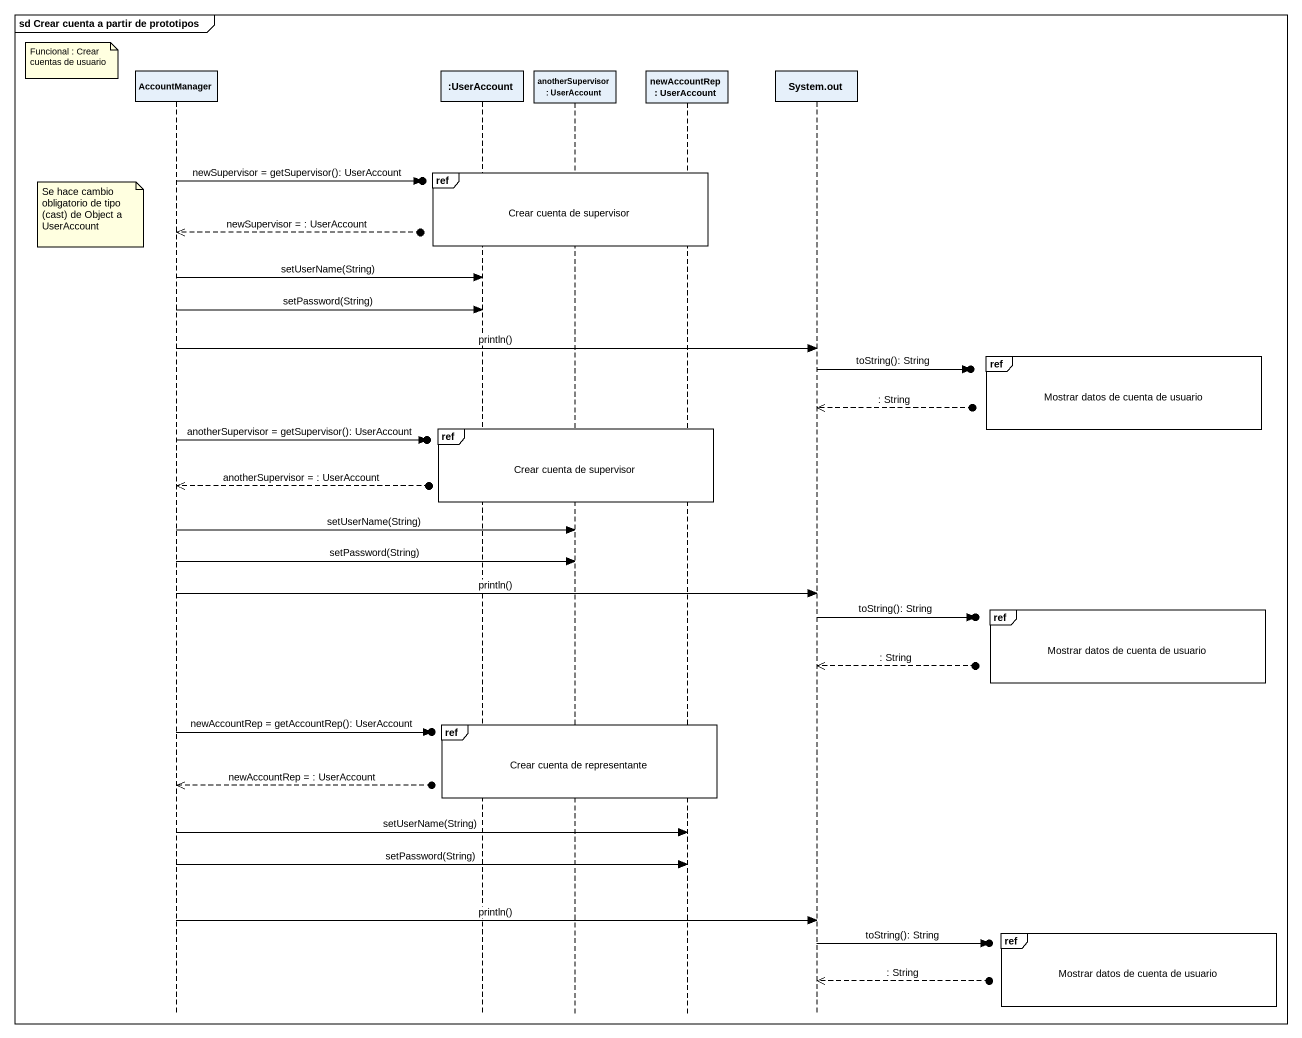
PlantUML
@startuml
mainframe sd Crear cuenta a partir de prototipos
hide footbox
participant AccountManager
participant ":UserAccount" as UserAccount
participant "anotherSupervisor : UserAccount" as anotherSupervisor
participant "newAccountRep : UserAccount" as newAccountRep
participant "System.out" as System_out

note left of AccountManager : Funcional : Crear cuentas de usuario
ref over UserAccount, anotherSupervisor, newAccountRep : Crear cuenta de supervisor
AccountManager ->o] : newSupervisor = getSupervisor(): UserAccount
note left of AccountManager : Se hace cambio obligatorio de tipo (cast) de Object a UserAccount
AccountManager <<--o] : newSupervisor = : UserAccount
AccountManager -> UserAccount : setUserName(String)
AccountManager -> UserAccount : setPassword(String)
AccountManager -> System_out : println()
ref over System_out : Mostrar datos de cuenta de usuario
System_out ->o] : toString(): String
System_out <<--o] : : String
ref over UserAccount, anotherSupervisor, newAccountRep : Crear cuenta de supervisor
AccountManager ->o] : anotherSupervisor = getSupervisor(): UserAccount
AccountManager <<--o] : anotherSupervisor = : UserAccount
AccountManager -> anotherSupervisor : setUserName(String)
AccountManager -> anotherSupervisor : setPassword(String)
AccountManager -> System_out : println()
ref over System_out : Mostrar datos de cuenta de usuario
System_out ->o] : toString(): String
System_out <<--o] : : String
ref over UserAccount, anotherSupervisor, newAccountRep : Crear cuenta de representante
AccountManager ->o] : newAccountRep = getAccountRep(): UserAccount
AccountManager <<--o] : newAccountRep = : UserAccount
AccountManager -> newAccountRep : setUserName(String)
AccountManager -> newAccountRep : setPassword(String)
AccountManager -> System_out : println()
ref over System_out : Mostrar datos de cuenta de usuario
System_out ->o] : toString(): String
System_out <<--o] : : String
@enduml
